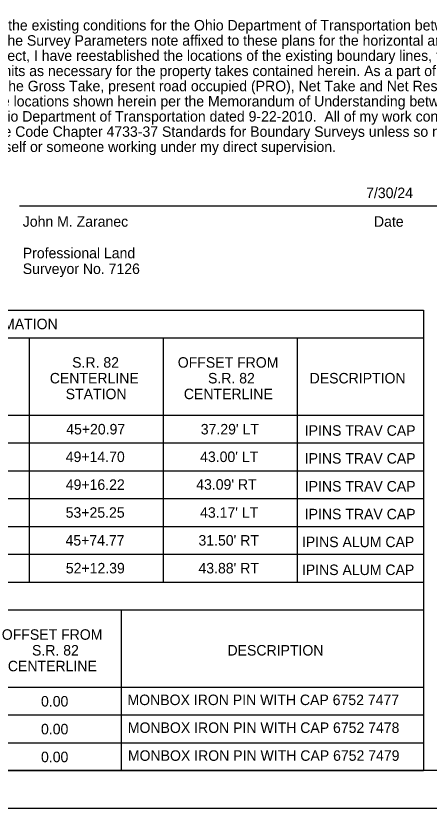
# Model space of a CAD drawing. Extents: x -0.7 to 34, y 0 to 22.
# Drawn here: x 22.82 to 28.33, y 0 to 10.56 of the extents above; entities that cross this region are included whole.
import ezdxf

# ---------------------------------------------------------------- set-up
doc = ezdxf.new("R2010")
doc.units = 0
for name, color, linetype in [('DR_X_Erosion_Control', 7, 'Continuous'), ('SH_Border', 7, 'Continuous'), ('SH_Cut_Line', 7, 'Continuous')]:
    doc.layers.add(name, color=color, linetype=linetype)

msp = doc.modelspace()

# ---------------------------------------------------------------- linework, layer by layer
at = {"layer": 'DR_X_Erosion_Control'}
for p, q in [((22.868, 8.03), (29.872, 8.03)), ((28.254, 6.642), (28.254, 3.014)), ((14.022, 6.271), (28.254, 6.271)), ((23.001, 3.014), (23.001, 6.271)), ((24.788, 3.014), (24.788, 6.271)), ((26.574, 3.014), (26.574, 6.271)), ((14.022, 5.242), (28.254, 5.242)), ((14.022, 4.871), (28.254, 4.871)), ((14.022, 4.499), (28.254, 4.499)), ((14.022, 4.128), (28.254, 4.128)), ((14.022, 3.757), (28.254, 3.757)), ((14.022, 3.385), (28.254, 3.385)), ((14.022, 3.014), (28.254, 3.014)), ((28.254, 3.014), (28.254, 0.5)), ((16.463, 2.643), (28.254, 2.643)), ((24.228, 0.5), (24.228, 2.643)), ((16.463, 1.614), (28.254, 1.614)), ((16.463, 1.243), (28.254, 1.243)), ((16.463, 0.871), (28.254, 0.871)), ((16.463, 0.5), (28.254, 0.5))]:
    msp.add_line(p, q, dxfattribs=at)
for points in [[(14.022, 3.014), (14.022, 6.642), (28.254, 6.642)], [(16.463, 0.5), (16.463, 3.014), (28.254, 3.014)]]:
    msp.add_lwpolyline(points, dxfattribs=at)
at = {"layer": 'SH_Border'}
msp.add_lwpolyline([(1.5, 21.5), (33.5, 21.5), (33.5, 0.5), (1.5, 0.5)], close=True, dxfattribs=at)
at = {"layer": 'SH_Cut_Line'}
msp.add_lwpolyline([(0, 0), (34, 0), (34, 22), (0, 22)], close=True, dxfattribs=at)

# ---------------------------------------------------------------- texts
at = {"layer": 'DR_X_Erosion_Control'}
for s, p in [('I, John M. Zaranec, P.S. have conducted a survey of the existing conditions for the Ohio Department of Transportation between Oct. 2022 and Dec. 2022.  ', (18.303, 10.369)), ('The results of that survey are contained herein. See the Survey Parameters note affixed to these plans for the horizontal and vertical survey ', (18.303, 10.166)), ('parameters used for this project. As a part of this project, I have reestablished the locations of the existing boundary lines, the existing center', (18.303, 9.964)), (' line of Right of Way and the existing Right of Way limits as necessary for the property takes contained herein. As a part of this project I have ', (18.303, 9.761)), ('established the proposed boundary lines, calculated the Gross Take, present road occupied (PRO), Net Take and Net Residue herein. As a part ', (18.303, 9.559)), ('of this work, right of way monuments will be set at the locations shown herein per the Memorandum of Understanding between the Board of ', (18.303, 9.356)), ('Registration for Engineers and Surveyors and the Ohio Department of Transportation dated 9-22-2010.  All of my work contained herein was ', (18.303, 9.154)), ('conducted in accordance with the Ohio Administrative Code Chapter 4733-37 Standards for Boundary Surveys unless so noted. The words ', (18.303, 8.951)), ('“I and my” as used herein are to mean that either myself or someone working under my direct supervision.', (18.303, 8.749)), ('John M. Zaranec                                                               Date', (22.91, 7.752)), ('Professional Land', (22.91, 7.332)), ('Surveyor No. 7126', (22.91, 7.122)), ('PROJECT CONTROL POINTS INFORMATION', (19.423, 6.386)), ('S.R. 82 ', (23.568, 5.873)), ('OFFSET FROM', (24.976, 5.873)), ('CENTERLINE ', (23.27, 5.663)), (' S.R. 82 ', (25.327, 5.663)), ('DESCRIPTION', (26.734, 5.663)), ('STATION', (23.482, 5.453)), ('CENTERLINE', (25.057, 5.453)), ('45+20.97', (23.489, 4.983)), ("37.29' LT", (25.283, 4.983)), ('IPINS TRAV CAP', (26.669, 4.965)), ('49+14.70', (23.483, 4.615)), ("43.00' LT", (25.274, 4.615)), ('IPINS TRAV CAP', (26.669, 4.594)), ('49+16.22', (23.483, 4.244)), ("43.09' RT", (25.222, 4.246)), ('IPINS TRAV CAP', (26.669, 4.222)), ('53+25.25', (23.482, 3.872)), ("43.17' LT", (25.274, 3.872)), ('IPINS TRAV CAP', (26.669, 3.851)), ('45+74.77', (23.48, 3.501)), ("31.50' RT", (25.252, 3.501)), ('IPINS ALUM CAP', (26.631, 3.48)), ('52+12.39', (23.484, 3.13)), ("43.88' RT", (25.252, 3.13)), ('IPINS ALUM CAP', (26.631, 3.108)), ('OFFSET FROM', (22.63, 2.245)), (' S.R. 82 ', (22.981, 2.035)), ('DESCRIPTION', (25.639, 2.035)), ('CENTERLINE', (22.711, 1.825)), ('0.00', (23.153, 1.355)), ('MONBOX IRON PIN WITH CAP 6752 7477', (24.306, 1.374)), ('0.00', (23.153, 0.984)), ('MONBOX IRON PIN WITH CAP 6752 7478', (24.31, 1.003)), ('0.00', (23.153, 0.613)), ('MONBOX IRON PIN WITH CAP 6752 7479', (24.311, 0.631))]:
    msp.add_text(s, height=0.14, dxfattribs=at).set_placement(p)
msp.add_text('7/30/24', height=0.14, rotation=360, dxfattribs=at).set_placement((27.487, 8.134))

doc.saveas('drawing.dxf')
